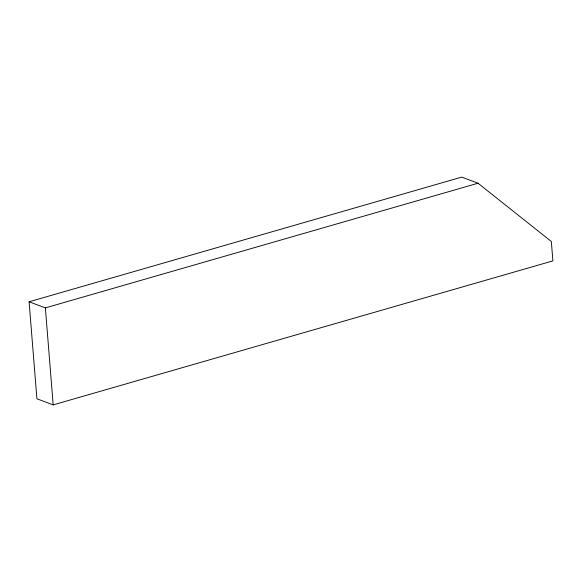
<?xml version="1.0" encoding="UTF-8"?>
<svg xmlns="http://www.w3.org/2000/svg" width="582" height="582" viewBox="0 0 582 582"><rect width="100%" height="100%" fill="white"/><g stroke="black" fill="none" stroke-linecap="round" stroke-linejoin="round"><path stroke-width="0.87" d="M29.1 301.782L461.752 177.11L478.018 183.228L551.336 241.494L552.9 260.889L53.173 404.89L36.906 398.772L29.1 301.782L45.374 307.893L478.018 183.228M45.374 307.893L53.173 404.89"/></g></svg>
